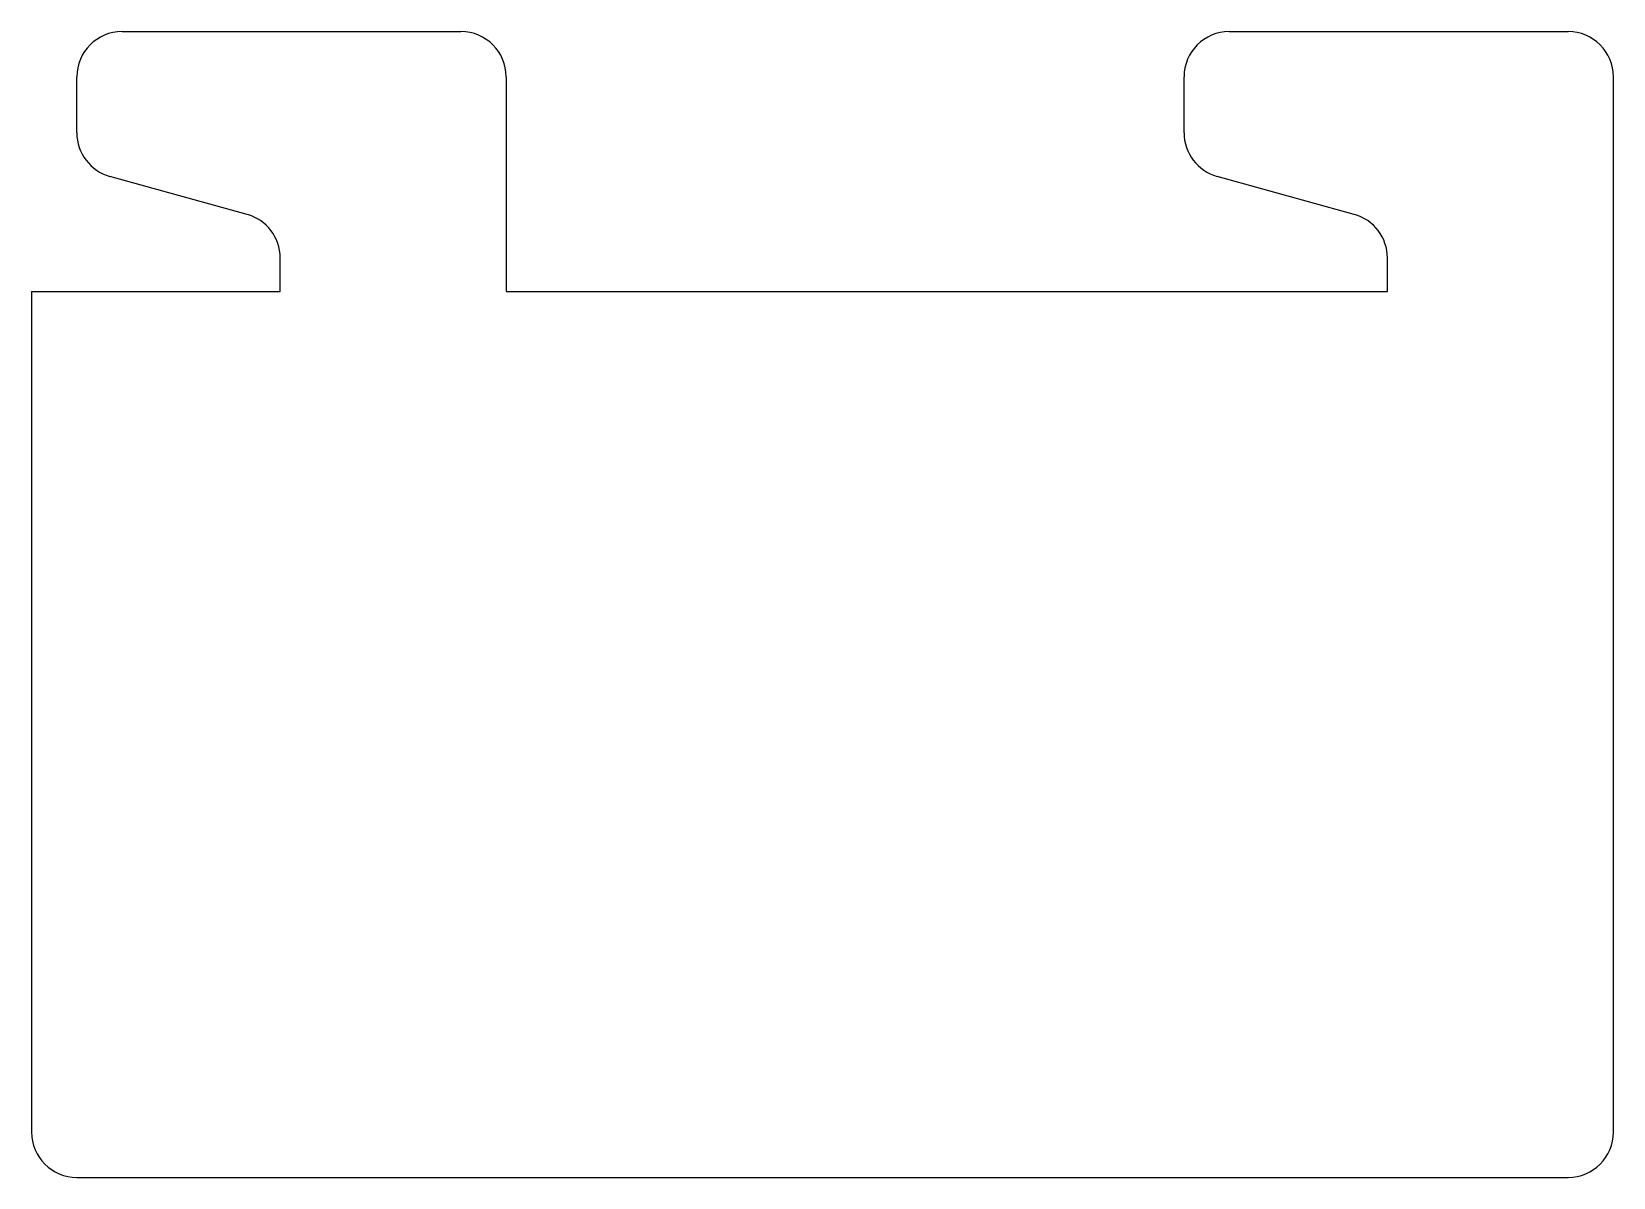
# Model space of a CAD drawing. Header units: millimetres. Extents: x -35 to 35, y -11 to 39.7.
import ezdxf

# ---------------------------------------------------------------- set-up
doc = ezdxf.new("R2010")
doc.units = ezdxf.units.MM

msp = doc.modelspace()

# ---------------------------------------------------------------- linework, layer by layer
at = {"color": 7, "linetype": 'Continuous', "lineweight": 25}
for p, q in [((-31, 39.728), (-16, 39.728)), ((18, 39.728), (33, 39.728)), ((-33, 35.248), (-33, 37.728)), ((-14, 37.728), (-14, 28.228)), ((16, 35.248), (16, 37.728)), ((35, -9), (35, 37.728)), ((-25.465, 31.635), (-31.535, 33.321)), ((23.535, 31.635), (17.465, 33.321)), ((-24, 28.228), (-24, 29.708)), ((25, 28.228), (25, 29.708)), ((-35, 28.228), (-35, -9)), ((-35, 28.228), (-24, 28.228)), ((-14, 28.228), (25, 28.228)), ((-33, -11), (33, -11))]:
    msp.add_line(p, q, dxfattribs=at)
for centre, start, end in [((-31, 37.728), 90, 180), ((-16, 37.728), 0, 90), ((18, 37.728), 90, 180), ((33, 37.728), 0, 90), ((-31, 35.248), 180, 254.47589), ((18, 35.248), 180, 254.47589), ((-26, 29.708), 0, 74.47589), ((23, 29.708), 0, 74.47589), ((-33, -9), 180, 270), ((33, -9), 270, 0)]:
    msp.add_arc(centre, 2, start, end, dxfattribs=at)

doc.saveas('drawing.dxf')
